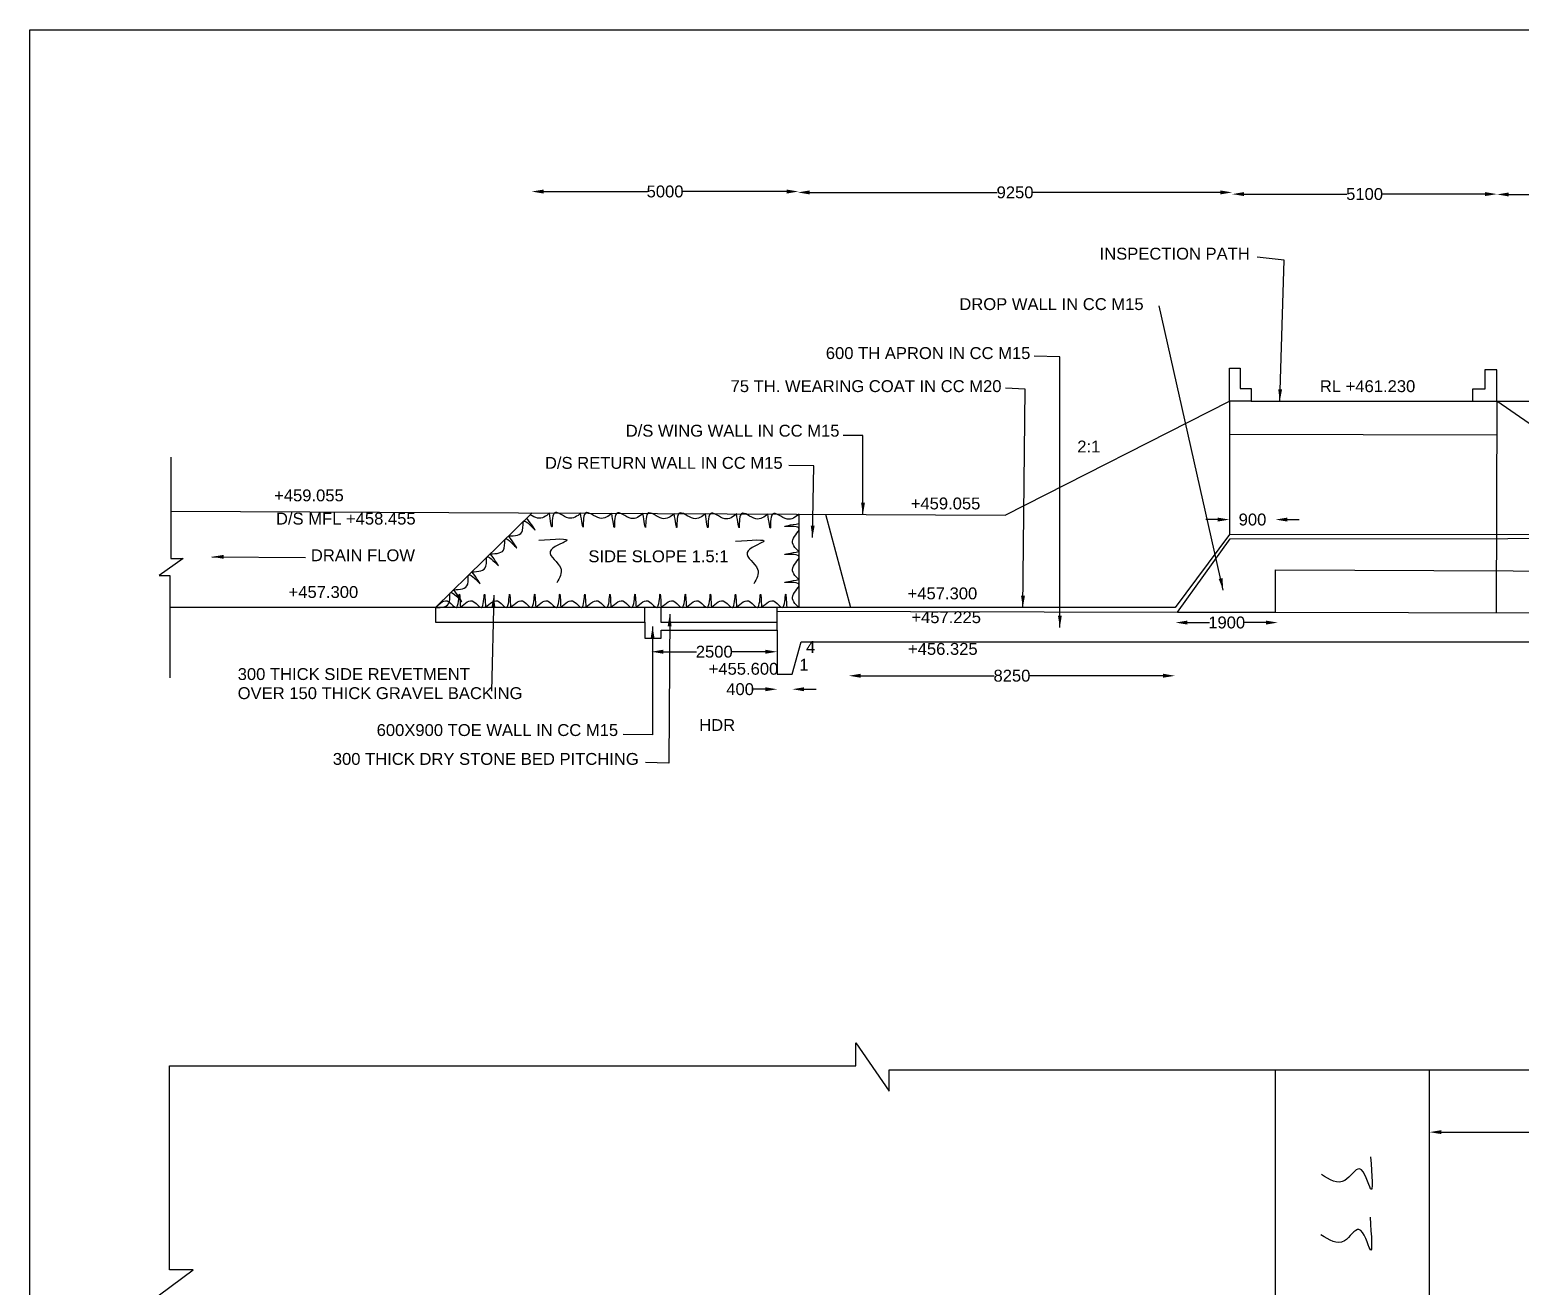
# Model space of a CAD drawing. Header units: millimetres. Extents: x 5124 to 2411930, y 2311 to 44355440.
# Drawn here: x 2304979 to 2333225, y 44331443 to 44355248 of the extents above; entities that cross this region are included whole.
import ezdxf

# ---------------------------------------------------------------- set-up
doc = ezdxf.new("R2010")
doc.units = ezdxf.units.MM
doc.header["$MEASUREMENT"] = 0
doc.header["$PDMODE"] = 32
doc.header["$PDSIZE"] = 396
for name, color, linetype in [('DIMENSION', 7, 'Continuous'), ('DRAWING', 2, 'Continuous'), ('TEXT', 7, 'Continuous')]:
    doc.layers.add(name, color=color, linetype=linetype)
doc.styles.get("Standard").update_dxf_attribs({"font": 'arial.ttf', "height": 225})
doc.dimstyles.get("Standard").update_dxf_attribs({"dimtxt": 225, "dimasz": 225, "dimexe": 0.18, "dimexo": 0.0625, "dimgap": 0.09, "dimtad": 0, "dimdec": 0, "dimzin": 0, "dimdsep": 46, "dimtxsty": 'Standard', "dimcen": 0.09, "dimse1": 1, "dimse2": 1, "dimadec": 0, "dimazin": 0, "dimtfac": 1, "dimtdec": 0, "dimtofl": 0, "dimtmove": 0, "dimatfit": 3, "dimfxl": 1, "dimtolj": 1, "dimtzin": 0, "dimarcsym": 0})

# ---------------------------------------------------------------- blocks, each defined once
blk = doc.blocks.new('*D54')
at = {"layer": 'Defpoints', "color": 0}
for p in [(2314491, 44352212), (2319548, 44352184), (2319548, 44352173)]:
    blk.add_point(p, dxfattribs=at)
at = {"layer": 'DIMENSION', "color": 0, "lineweight": -2}
for p, q in [((2314716, 44352184), (2316684, 44352184)), ((2319323, 44352184), (2317355, 44352184))]:
    blk.add_line(p, q, dxfattribs=at)
at = {"layer": 'DIMENSION', "color": 0}
for points in [[(2314716, 44352221), (2314716, 44352146), (2314491, 44352184)], [(2319323, 44352221), (2319323, 44352146), (2319548, 44352184)]]:
    blk.add_solid(points, dxfattribs=at)
at = {"layer": 'DIMENSION', "color": 0, "insert": (2317019, 44352184), "char_height": 225, "attachment_point": 5}
blk.add_mtext('\\A1;5000', dxfattribs=at)
blk = doc.blocks.new('*D55')
at = {"layer": 'Defpoints', "color": 0}
for p in [(2319537, 44352182), (2327767, 44352167), (2327767, 44352167)]:
    blk.add_point(p, dxfattribs=at)
at = {"layer": 'DIMENSION', "color": 0, "lineweight": -2}
for p, q in [((2319762, 44352167), (2323316, 44352167)), ((2327542, 44352167), (2323987, 44352167))]:
    blk.add_line(p, q, dxfattribs=at)
at = {"layer": 'DIMENSION', "color": 0}
for points in [[(2319762, 44352205), (2319762, 44352130), (2319537, 44352167)], [(2327542, 44352205), (2327542, 44352130), (2327767, 44352167)]]:
    blk.add_solid(points, dxfattribs=at)
at = {"layer": 'DIMENSION', "color": 0, "insert": (2323652, 44352167), "char_height": 225, "attachment_point": 5}
blk.add_mtext('\\A1;9250', dxfattribs=at)
blk = doc.blocks.new('*D56')
at = {"layer": 'Defpoints', "color": 0}
for p in [(2327767, 44352167), (2332784, 44352135), (2332784, 44352135)]:
    blk.add_point(p, dxfattribs=at)
at = {"layer": 'DIMENSION', "color": 0, "lineweight": -2}
for p, q in [((2327992, 44352135), (2329940, 44352135)), ((2332559, 44352135), (2330611, 44352135))]:
    blk.add_line(p, q, dxfattribs=at)
at = {"layer": 'DIMENSION', "color": 0}
for points in [[(2327992, 44352173), (2327992, 44352098), (2327767, 44352135)], [(2332559, 44352173), (2332559, 44352098), (2332784, 44352135)]]:
    blk.add_solid(points, dxfattribs=at)
at = {"layer": 'DIMENSION', "color": 0, "insert": (2330276, 44352135), "char_height": 225, "attachment_point": 5}
blk.add_mtext('\\A1;5100', dxfattribs=at)
blk = doc.blocks.new('*D57')
at = {"layer": 'Defpoints', "color": 0}
for p in [(2332784, 44352135), (2339334, 44352129), (2339334, 44352111)]:
    blk.add_point(p, dxfattribs=at)
at = {"layer": 'DIMENSION', "color": 0, "lineweight": -2}
for p, q in [((2333009, 44352129), (2335723, 44352129)), ((2339109, 44352129), (2336395, 44352129))]:
    blk.add_line(p, q, dxfattribs=at)
at = {"layer": 'DIMENSION', "color": 0}
for points in [[(2333009, 44352166), (2333009, 44352091), (2332784, 44352129)], [(2339109, 44352166), (2339109, 44352091), (2339334, 44352129)]]:
    blk.add_solid(points, dxfattribs=at)
at = {"layer": 'DIMENSION', "color": 0, "insert": (2336059, 44352129), "char_height": 225, "attachment_point": 5}
blk.add_mtext('\\A1;6840', dxfattribs=at)
blk = doc.blocks.new('*D82')
at = {"layer": 'Defpoints', "color": 0}
for p in [(2326694, 44344017), (2326694, 44344013), (2328631, 44343985)]:
    blk.add_point(p, dxfattribs=at)
at = {"layer": 'DIMENSION', "color": 0, "lineweight": -2}
for p, q in [((2326919, 44344017), (2327338, 44344017)), ((2328406, 44344017), (2327988, 44344017))]:
    blk.add_line(p, q, dxfattribs=at)
at = {"layer": 'DIMENSION', "color": 0}
for points in [[(2326919, 44344054), (2326919, 44343979), (2326694, 44344017)], [(2328406, 44344054), (2328406, 44343979), (2328631, 44344017)]]:
    blk.add_solid(points, dxfattribs=at)
at = {"layer": 'DIMENSION', "color": 0, "insert": (2327663, 44344017), "char_height": 225, "attachment_point": 5}
blk.add_mtext('\\A1;1900', dxfattribs=at)
blk = doc.blocks.new('*D83')
at = {"layer": 'Defpoints', "color": 0}
for p in [(2327717, 44345968), (2327717, 44345688), (2328588, 44345688)]:
    blk.add_point(p, dxfattribs=at)
at = {"layer": 'DIMENSION', "color": 0, "lineweight": -2}
for p, q in [((2327492, 44345968), (2327267, 44345968)), ((2328813, 44345968), (2329038, 44345968))]:
    blk.add_line(p, q, dxfattribs=at)
at = {"layer": 'DIMENSION', "color": 0}
for points in [[(2327492, 44346006), (2327492, 44345931), (2327717, 44345968)], [(2328813, 44346006), (2328813, 44345931), (2328588, 44345968)]]:
    blk.add_solid(points, dxfattribs=at)
at = {"layer": 'DIMENSION', "color": 0, "insert": (2328152, 44345968), "char_height": 225, "attachment_point": 5}
blk.add_mtext('\\A1;900', dxfattribs=at)
blk = doc.blocks.new('*D84')
at = {"layer": 'Defpoints', "color": 0}
for p in [(2320503, 44343009), (2320503, 44342720), (2326683, 44342688)]:
    blk.add_point(p, dxfattribs=at)
at = {"layer": 'DIMENSION', "color": 0, "lineweight": -2}
for p, q in [((2320728, 44343009), (2323257, 44343009)), ((2326458, 44343009), (2323928, 44343009))]:
    blk.add_line(p, q, dxfattribs=at)
at = {"layer": 'DIMENSION', "color": 0}
for points in [[(2320728, 44343047), (2320728, 44342972), (2320503, 44343009)], [(2326458, 44343047), (2326458, 44342972), (2326683, 44343009)]]:
    blk.add_solid(points, dxfattribs=at)
at = {"layer": 'DIMENSION', "color": 0, "insert": (2323593, 44343009), "char_height": 225, "attachment_point": 5}
blk.add_mtext('\\A1;8250', dxfattribs=at)
blk = doc.blocks.new('*D85')
at = {"layer": 'Defpoints', "color": 0}
for p in [(2319144, 44343042), (2319430, 44343042), (2319144, 44342754)]:
    blk.add_point(p, dxfattribs=at)
at = {"layer": 'DIMENSION', "color": 0, "lineweight": -2}
for p, q in [((2318919, 44342754), (2318694, 44342754)), ((2319655, 44342754), (2319880, 44342754))]:
    blk.add_line(p, q, dxfattribs=at)
at = {"layer": 'DIMENSION', "color": 0}
for points in [[(2318919, 44342791), (2318919, 44342716), (2319144, 44342754)], [(2319655, 44342791), (2319655, 44342716), (2319430, 44342754)]]:
    blk.add_solid(points, dxfattribs=at)
at = {"layer": 'DIMENSION', "color": 0, "insert": (2318441, 44342754), "char_height": 225, "attachment_point": 5}
blk.add_mtext('\\A1;400', dxfattribs=at)
blk = doc.blocks.new('*D86')
at = {"layer": 'Defpoints', "color": 0}
for p in [(2316758, 44343464), (2316758, 44343434), (2319144, 44343407)]:
    blk.add_point(p, dxfattribs=at)
at = {"layer": 'DIMENSION', "color": 0, "lineweight": -2}
for p, q in [((2316983, 44343464), (2317613, 44343464)), ((2318919, 44343464), (2318289, 44343464))]:
    blk.add_line(p, q, dxfattribs=at)
at = {"layer": 'DIMENSION', "color": 0}
for points in [[(2316983, 44343502), (2316983, 44343427), (2316758, 44343464)], [(2318919, 44343502), (2318919, 44343427), (2319144, 44343464)]]:
    blk.add_solid(points, dxfattribs=at)
at = {"layer": 'DIMENSION', "color": 0, "insert": (2317951, 44343464), "char_height": 225, "attachment_point": 5}
blk.add_mtext('\\A1;2500', dxfattribs=at)
blk = doc.blocks.new('*D91')
at = {"layer": 'Defpoints', "color": 0}
for p in [(2331507, 44334362), (2331507, 44334362), (2340356, 44334362)]:
    blk.add_point(p, dxfattribs=at)
at = {"layer": 'DIMENSION', "color": 0, "lineweight": -2}
for p, q in [((2331732, 44334362), (2335594, 44334362)), ((2340131, 44334362), (2336268, 44334362))]:
    blk.add_line(p, q, dxfattribs=at)
at = {"layer": 'DIMENSION', "color": 0}
for points in [[(2331732, 44334400), (2331732, 44334325), (2331507, 44334362)], [(2340131, 44334400), (2340131, 44334325), (2340356, 44334362)]]:
    blk.add_solid(points, dxfattribs=at)
at = {"layer": 'DIMENSION', "color": 0, "insert": (2335931, 44334362), "char_height": 225, "attachment_point": 5}
blk.add_mtext('\\A1;8925', dxfattribs=at)

msp = doc.modelspace()

# ---------------------------------------------------------------- linework, layer by layer
at = {"layer": 'DIMENSION', "color": 0}
msp.add_lwpolyline([(2304979.4, 44355248.1), (2411929.9, 44355248.1), (2411929.9, 44284658.4), (2304979.4, 44284658.4)], close=True, dxfattribs=at)
at = {"layer": 'DRAWING', "color": 0}
for points in [[(2307651.5, 44346130.6), (2323462, 44346051.5), (2327716.8, 44348212.2), (2327716.8, 44348836.4), (2327915.8, 44348836.4), (2327915.8, 44348454.2), (2328126, 44348454.2), (2328126, 44348212.2), (2327716.8, 44348212.2)], [(2328126, 44348212.2), (2332782, 44348212.2), (2332782, 44348804.7), (2332556, 44348804.7), (2332556, 44348440.1), (2332321.3, 44348440.1), (2332321.3, 44348212.2)], [(2327716.8, 44348212.2), (2327716.8, 44345687.1), (2326686.1, 44344301), (2307630.9, 44344301)], [(2332782, 44348212.2), (2332771.9, 44344200.8)], [(2345010.1, 44341156.7), (2340254.2, 44345744.9), (2336356.9, 44345744.9), (2332782, 44348212.2), (2339359.7, 44348212.2)], [(2327716.8, 44347583.7), (2332780.4, 44347571)], [(2307651.5, 44347150.5), (2307651.5, 44345230), (2307884.7, 44345230), (2307429.1, 44344908.8), (2307630.9, 44344908.8), (2307630.9, 44342971.1)], [(2314501.6, 44346096.3), (2312665.6, 44344301)], [(2319556.4, 44346071), (2319556.4, 44344301)], [(2320062.5, 44346068.5), (2320531.8, 44344301)], [(2319143.8, 44344232.9), (2326729.8, 44344211.3), (2327731.7, 44345603.8), (2364583.4, 44345646.8), (2364583.4, 44345330.9), (2364123.4, 44345330.9), (2364123.4, 44345023.7), (2364884.2, 44345023.7), (2364884.2, 44345708.7), (2364583.4, 44345708.7), (2364583.5, 44345646.8)], [(2327716.8, 44345687.1), (2364583.4, 44345708.7)], [(2326729.8, 44344211.3), (2328589.2, 44344211.3), (2328589.2, 44345013.4), (2339090.8, 44344973.4)], [(2319143.8, 44343876), (2319143.8, 44343042.4), (2319430.2, 44343042.4), (2319599.9, 44343650.6), (2337217.5, 44343650.6), (2337217.5, 44342260.5), (2337659.5, 44342260.5), (2339090.8, 44344973.4), (2339917.5, 44344973.4), (2340920.8, 44342287.9), (2341327.6, 44342287.9), (2341327.6, 44341692.3), (2337217.5, 44341692.3), (2337217.5, 44342260.5)], [(2312665.6, 44344301), (2312665.6, 44344027), (2316637.9, 44344027), (2316637.9, 44344301)], [(2316637.9, 44344027), (2316637.9, 44343723.5), (2316945.9, 44343723.5), (2316945.9, 44343876), (2319143.8, 44343876), (2319143.8, 44344301)], [(2319143.8, 44344020.5), (2316945.9, 44344020.5), (2316946.8, 44344301)], [(2328589.2, 44344211.3), (2338675.4, 44344186)], [(2307215.9, 44331112.4), (2308075.2, 44331752.5), (2307628, 44331752.5), (2307628, 44335619.4), (2320635.4, 44335619.4), (2320635.4, 44336052.1), (2321268.3, 44335138.7), (2321268.3, 44335541.1), (2346847.8, 44335541.1), (2346847.8, 44335847.1), (2347520.9, 44334869.7), (2347520.9, 44335533.2), (2372828.9, 44335533.2), (2372828.9, 44335955.4), (2373525, 44335033.9), (2373525, 44335576.6), (2390745.9, 44335576.6)], [(2328579.1, 44335541.1), (2328579.1, 44331031.1), (2325739.8, 44322025.2), (2307612.1, 44322025.2)], [(2327683.1, 44318678.7), (2331506.7, 44330554.1), (2331506.7, 44335541.1)]]:
    msp.add_lwpolyline(points, dxfattribs=at)
for points in [[(2315423.5, 44346088.7), (2315192.5, 44345997), (2314917.1, 44346091.3), (2314875.2, 44345827.4), (2314826, 44346091.7)], [(2316014.8, 44346085.8), (2315783.8, 44345994), (2315508.4, 44346088.3), (2315466.5, 44345824.5), (2315417.3, 44346088.8)], [(2316606.1, 44346082.8), (2316375.1, 44345991.1), (2316099.7, 44346085.3), (2316057.8, 44345821.5), (2316008.6, 44346085.8)], [(2317197.4, 44346079.9), (2316966.4, 44345988.1), (2316691, 44346082.4), (2316649.1, 44345818.6), (2316599.9, 44346082.8)], [(2317788.7, 44346079.9), (2317557.7, 44345988.1), (2317282.3, 44346082.4), (2317240.4, 44345818.6), (2317191.2, 44346082.8)], [(2318380, 44346076.9), (2318149, 44345985.2), (2317873.6, 44346079.4), (2317831.7, 44345815.6), (2317782.5, 44346079.9)], [(2318971.3, 44346073.9), (2318740.3, 44345982.2), (2318464.9, 44346076.5), (2318423, 44345812.7), (2318373.8, 44346076.9)], [(2319562.6, 44346071), (2319331.6, 44345979.3), (2319056.2, 44346073.5), (2319014.3, 44345809.7), (2318965.1, 44346074)], [(2314053.4, 44345658), (2314318.7, 44345763.8), (2314342.5, 44345940.7), (2314551, 44345773.7), (2314400.4, 44345997.3)], [(2319556.4, 44345362.5), (2319439.3, 44345587.3), (2319556.4, 44345807.4), (2319289.1, 44345838.6), (2319556.4, 44345893.2)], [(2313706.5, 44345318.8), (2313971.7, 44345424.6), (2313995.5, 44345601.4), (2314204.1, 44345434.5), (2314053.4, 44345658)], [(2314624.9, 44345578.1), (2315150.2, 44345566.1), (2314842.3, 44345361), (2315041.5, 44345047.3), (2314969.1, 44344769.8)], [(2318356.5, 44345560), (2318881.9, 44345548), (2318573.9, 44345342.9), (2318773.2, 44345029.2), (2318700.7, 44344751.7)], [(2313359.5, 44344979.5), (2313624.7, 44345085.3), (2313648.6, 44345262.2), (2313857.1, 44345095.2), (2313706.5, 44345318.8)], [(2319556.4, 44344831.7), (2319439.3, 44345056.5), (2319556.4, 44345276.7), (2319289.1, 44345307.9), (2319556.4, 44345362.5)], [(2313012.5, 44344640.3), (2313277.8, 44344746.1), (2313301.6, 44344922.9), (2313510.1, 44344756), (2313359.5, 44344979.5)], [(2319556.4, 44344301), (2319439.3, 44344525.8), (2319556.4, 44344746), (2319289.1, 44344777.2), (2319556.4, 44344831.7)], [(2312665.6, 44344301), (2312930.8, 44344406.8), (2312954.7, 44344583.7), (2313163.2, 44344416.7), (2313012.5, 44344640.3)], [(2312665.6, 44344301), (2312921.9, 44344412.8), (2313060, 44344301), (2313119.6, 44344550.8), (2313140.9, 44344301)], [(2313140.9, 44344301), (2313397.3, 44344412.8), (2313535.4, 44344301), (2313595, 44344550.8), (2313616.3, 44344301)], [(2313616.3, 44344301), (2313872.6, 44344412.8), (2314010.8, 44344301), (2314070.4, 44344550.8), (2314091.7, 44344301)], [(2314091.7, 44344301), (2314348, 44344412.8), (2314486.1, 44344301), (2314545.8, 44344550.8), (2314567.1, 44344301)], [(2314567.1, 44344301), (2314823.4, 44344412.8), (2314961.5, 44344301), (2315021.2, 44344550.8), (2315042.5, 44344301)], [(2315042.5, 44344301), (2315298.8, 44344412.8), (2315436.9, 44344301), (2315496.5, 44344550.8), (2315517.9, 44344301)], [(2315517.9, 44344301), (2315774.2, 44344412.8), (2315912.3, 44344301), (2315971.9, 44344550.8), (2315993.2, 44344301)], [(2315993.2, 44344301), (2316249.5, 44344412.8), (2316387.7, 44344301), (2316447.3, 44344550.8), (2316468.6, 44344301)], [(2316468.6, 44344301), (2316724.9, 44344412.8), (2316863, 44344301), (2316922.7, 44344550.8), (2316944, 44344301)], [(2316946.8, 44344301), (2317203.1, 44344412.8), (2317341.2, 44344301), (2317400.8, 44344550.8), (2317422.2, 44344301)], [(2317422.2, 44344301), (2317678.5, 44344412.8), (2317816.6, 44344301), (2317876.2, 44344550.8), (2317897.5, 44344301)], [(2317897.5, 44344301), (2318153.8, 44344412.8), (2318292, 44344301), (2318351.6, 44344550.8), (2318372.9, 44344301)], [(2318372.9, 44344301), (2318629.2, 44344412.8), (2318767.3, 44344301), (2318827, 44344550.8), (2318848.3, 44344301)], [(2318848.3, 44344301), (2319104.6, 44344412.8), (2319242.7, 44344301), (2319302.4, 44344550.8), (2319323.7, 44344301)], [(2330390, 44333894.3), (2330390, 44333287.8), (2330180.6, 44333664.2), (2329904.3, 44333446.7), (2329460.4, 44333559.7)], [(2330379.3, 44332748.6), (2330379.3, 44332142.1), (2330169.9, 44332518.6), (2329893.6, 44332301), (2329449.7, 44332414)]]:
    msp.add_spline(points, degree=3, dxfattribs=at)
msp.add_open_spline([(2314832.2, 44346088.7), (2314760.1, 44346033.6), (2314651.3, 44345950.3), (2314509.1, 44346035), (2314464.7, 44346060.2)], degree=3, knots=[0, 0, 0, 0, 248.5496688, 375.0227651, 375.0227651, 375.0227651, 375.0227651], dxfattribs=at)

# ---------------------------------------------------------------- texts
at = {"layer": 'TEXT', "color": 0}
for s, p in [('INSPECTION PATH', (2325254.3, 44350894.2)), ('DROP WALL IN CC M15', (2322595.6, 44349938.5)), ('600 TH APRON IN CC M15', (2320065.7, 44349010.3)), ('75 TH. WEARING COAT IN CC M20', (2318261.1, 44348384.4)), ('RL +461.230', (2329428.4, 44348383.7)), ('D/S WING WALL IN CC M15', (2316272.9, 44347539.7)), ('2:1', (2324831.6, 44347240)), ('D/S RETURN WALL IN CC M15', (2314742.1, 44346929.9)), ('+459.055', (2309609.9, 44346314.3)), ('+459.055', (2321674.9, 44346161.3)), ('D/S MFL +458.455', (2309644.7, 44345874.1)), ('DRAIN FLOW', (2310306.4, 44345179.4)), ('SIDE SLOPE 1.5:1', (2315565.4, 44345160.1)), ('+457.300', (2309883.8, 44344483.5)), ('+457.300', (2321615.5, 44344457.1)), ('+457.225', (2321686.8, 44344006.3)), ('4', (2319690.9, 44343441.6)), ('+456.325', (2321623.4, 44343405.3)), ('1', (2319562.3, 44343105.5)), ('300 THICK SIDE REVETMENT ', (2308919.2, 44342928.6)), ('+455.600', (2317845.2, 44343029)), ('OVER 150 THICK GRAVEL BACKING ', (2308919.2, 44342567.2)), ('HDR', (2317666.3, 44341962.7)), ('600X900 TOE WALL IN CC M15', (2311552.7, 44341867.4)), ('300 THICK DRY STONE BED PITCHING', (2310722.1, 44341320.9))]:
    msp.add_text(s, height=225, dxfattribs=at).set_placement(p)

# ---------------------------------------------------------------- dimensions: what is measured, and where the dimension line sits
at = {"layer": 'DIMENSION', "color": 0}
for base, p1, p2, text, picture, middle in [((2319547.6, 44352183.9), (2314491.2, 44352212), (2319547.6, 44352172.7), '5000', '*D54', (2317019.4, 44352183.9)), ((2327767, 44352167.1), (2319536.6, 44352182.1), (2327767, 44352167.1), '9250', '*D55', (2323651.8, 44352167.1)), ((2332784.2, 44352135.2), (2327767, 44352167.1), (2332784.2, 44352135.2), '5100', '*D56', (2330275.6, 44352135.2)), ((2339334.1, 44352128.6), (2332784.2, 44352135.2), (2339334.1, 44352110.9), '6840', '*D57', (2336059.2, 44352128.6)), ((2327716.8, 44345968.2), (2328587.6, 44345687.6), (2327716.8, 44345687.6), '900', '*D83', (2328152.2, 44345968.2)), ((2326693.7, 44344016.9), (2328631.5, 44343985.1), (2326693.7, 44344013.3), '1900', '*D82', (2327662.6, 44344016.9)), ((2316758.2, 44343464), (2319143.8, 44343407.3), (2316758.2, 44343433.6), '2500', '*D86', (2317951, 44343464)), ((2319143.8, 44342754), (2319430.2, 44343042.4), (2319143.8, 44343042.4), '400', '*D85', (2318441, 44342754)), ((2320502.7, 44343009), (2326682.5, 44342688.2), (2320502.7, 44342720.2), '8250', '*D84', (2323592.6, 44343009)), ((2331506.7, 44334362.2), (2340356.1, 44334362.2), (2331506.7, 44334362.2), '8925', '*D91', (2335931.4, 44334362.2))]:
    dim = msp.add_linear_dim(base=base, p1=p1, p2=p2, text=text, dimstyle='Standard', dxfattribs=at)
    dim.commit()
    dim.dimension.update_dxf_attribs({"geometry": picture, "text_midpoint": middle})

# ---------------------------------------------------------------- leaders
for points in [[(2328669.4, 44348212.2), (2328750.1, 44350881.2), (2328242.6, 44350938.8)], [(2327597.2, 44344631.9), (2326385.7, 44350017.2)], [(2324501.4, 44343925.8), (2324499.3, 44349053.9), (2324013.1, 44349064.9)], [(2323799.9, 44344301), (2323845.3, 44348442.3), (2323470.6, 44348459.6)], [(2320769.8, 44346065), (2320769.8, 44347564.4), (2320391.6, 44347564.4)], [(2319812.6, 44345628.6), (2319836.3, 44346986), (2319363.6, 44346991.9)], [(2308430.5, 44345263.5), (2310206.3, 44345252.3)], [(2313771.7, 44344535), (2313726.8, 44342714.6)], [(2317107.1, 44344173.2), (2317089.2, 44341354), (2316649.6, 44341362.9)], [(2316782.4, 44343942.3), (2316782.3, 44341890.8), (2316227.2, 44341895.2)]]:
    msp.add_leader(points, dimstyle='Standard', override={"dimgap": 0.09, "dimtad": 0}, dxfattribs=at)

doc.saveas('drawing.dxf')
